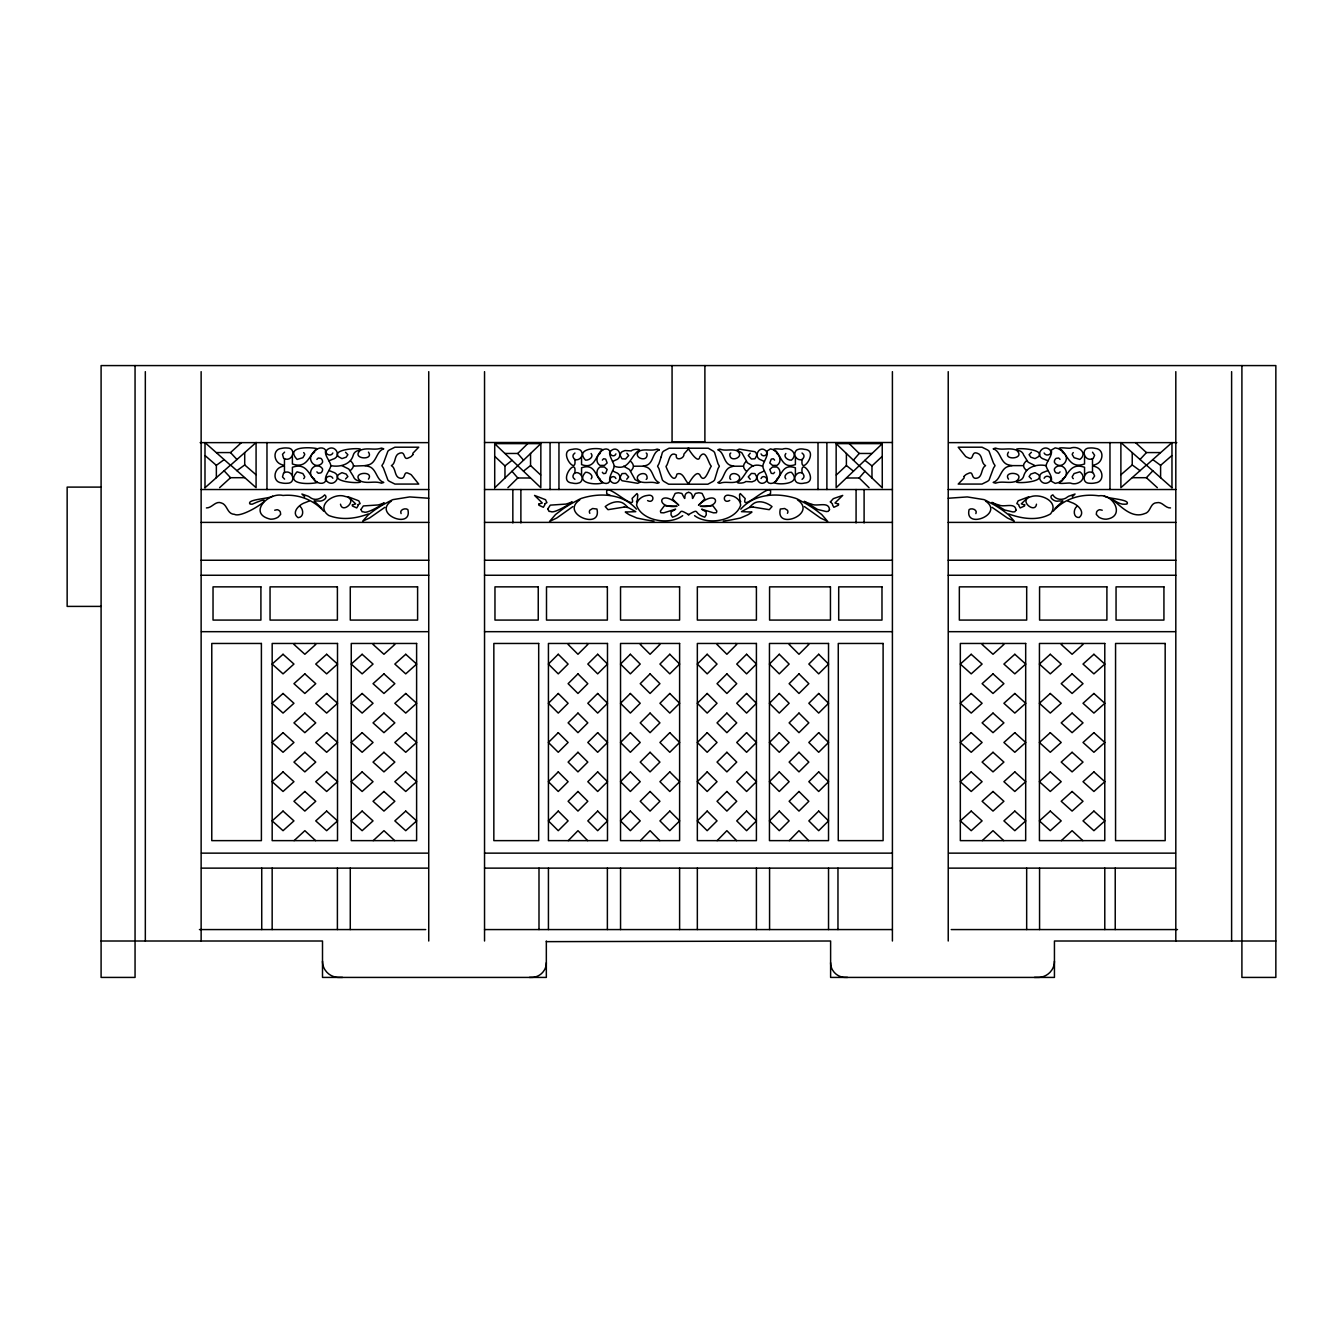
<?xml version="1.0" encoding="UTF-8"?>
<svg xmlns="http://www.w3.org/2000/svg" width="1343" height="1343" viewBox="0 0 1343 1343"><rect width="100%" height="100%" fill="white"/><g stroke="black" fill="none" stroke-linecap="round" stroke-linejoin="round"><path stroke-width="1.5" d="M602.352 460.112L603.527 458.769L605.693 459.105L607.154 462.982L604.434 465.4L600.019 465.417C595.553 462.714 596.191 456.049 600.254 453.279L600.472 452.037C602.302 448.998 607.724 447.42 609.789 451.013C608.664 456.351 613.096 460.699 614.305 466.206C613.096 471.712 608.664 476.06 609.789 481.415C607.724 485.008 602.302 483.413 600.472 480.374L600.254 479.149C596.191 476.362 595.553 469.697 600.019 466.995L604.434 467.011L607.154 469.429L605.693 473.307L603.527 473.643L602.352 472.3M774.592 472.3L773.417 473.643L771.251 473.307L769.791 469.429L772.527 467.011L776.942 466.995C781.391 469.697 780.753 476.362 776.69 479.149L776.472 480.374C774.659 483.413 769.237 485.008 767.155 481.415C768.297 476.06 763.848 471.712 762.656 466.206C763.848 460.699 768.297 456.351 767.155 451.013L770.462 448.881L774.189 449.888A35.623 35.623 0 0 1 776.103 451.164C781.878 457.879 782.768 468.992 795.392 464.611L795.409 457.359M316.881 459.39L318.274 458.013L320.826 458.366A4.096 4.096 0 0 1 322.538 462.328L321.497 463.771C313.49 470.1 305.633 456.754 314.413 452.39L314.665 451.114C317.082 447.941 322.992 446.363 325.627 450.056C324.301 455.613 329.505 459.894 330.949 465.635C329.505 471.376 324.301 475.657 325.627 481.214C322.992 484.907 317.082 483.329 314.665 480.156L314.413 478.88C305.633 474.515 313.49 461.169 321.497 467.498L322.538 468.942A4.096 4.096 0 0 1 320.809 472.904L318.274 473.256L316.881 471.88M1084.556 474.7L1084.556 467.28C1070.824 462.512 1068.558 473.609 1061.843 481.063A43.177 43.177 0 0 1 1059.493 482.372L1055.195 483.396L1051.317 481.214C1052.66 475.657 1047.439 471.376 1046.012 465.635C1047.439 459.894 1052.66 455.613 1051.317 450.056L1055.195 447.874L1059.593 448.915A43.177 43.177 0 0 1 1061.843 450.207C1068.558 457.644 1070.807 468.757 1084.54 463.99L1084.556 456.57M615.917 453.884C614.171 458.416 607.422 454.052 611.266 450.509C618.519 444.869 623.941 457.745 615.631 460.045A27.783 27.783 0 0 1 612.761 461.354L612.509 461.438M761.028 478.528C762.774 473.995 769.522 478.36 765.678 481.919C758.442 487.543 753.003 474.667 761.33 472.367A27.783 27.783 0 0 1 764.184 471.074L764.452 470.973M546.332 941.644L830.612 941.007L830.612 977.419L1054.44 977.419L1054.44 941.007L1275.85 941.007M332.846 453.011C330.882 457.577 323.025 453.481 327.373 449.536C335.263 443.442 342.499 456.889 332.493 459.323A35.321 35.321 0 0 1 329.136 460.649L328.834 460.75M1044.115 478.259C1046.063 473.693 1053.919 477.789 1049.571 481.717C1041.681 487.828 1034.446 474.381 1044.451 471.947A35.321 35.321 0 0 1 1047.825 470.621L1048.128 470.52M729.736 500.452C723.054 504.431 721.946 493.217 729.904 495.466A13.799 13.799 0 0 1 735.846 497.548L737.609 498.924A9.938 9.938 0 0 1 740.681 505.136C735.578 520.966 707.727 525.617 694.566 515.662M787.434 513.311L787.77 512.573A2.77 2.77 0 0 0 787.401 510.222L784.665 508.51L780.333 509.031C775.096 530.821 817.853 513.832 797.541 499.915M975.874 513.597C977.872 509.853 971.66 507.553 969.109 509.585C964.123 529.998 1004.849 514.151 985.51 501.04M636.481 501.762L636.565 501.611A21.018 21.018 0 0 0 637.371 499.797L637.757 494.929A5.725 5.725 0 0 0 636.968 493.553L632.049 498.505C636.448 511.616 613.163 488.499 606.952 489.725A14.337 14.337 0 0 0 606.683 490.967L606.7 493.603L609.017 494.979A20.917 20.917 0 0 0 610.209 495.382L610.31 495.416M1060.063 471.88L1058.687 473.256L1056.135 472.904A4.096 4.096 0 0 1 1054.423 468.942L1055.447 467.498C1063.455 461.169 1071.311 474.515 1062.531 478.88L1062.279 480.156C1052.912 485.444 1067.03 482.624 1070.438 483.077C1078.076 486.233 1088.334 478.175 1079.856 471.829L1074.081 473.575L1072.234 476.664A3.223 3.223 0 0 0 1072.939 478.309L1073.292 478.662M1076.968 506.345C1072.872 509.4 1073.309 518.129 1079.252 517.475C1085.916 511.901 1077.237 504.296 1071.58 502.551A65.706 65.706 0 0 0 1068.021 501.14L1067.702 501.023M853.393 460.229L859.218 453.464L871.792 453.464M846.594 477.99L859.167 477.99L864.993 471.242M688.976 448.293L683.956 454.052C684.561 458.752 674.925 461.438 676.352 454.992C669.015 450.409 668.948 463.738 665.977 466.39C667.555 470.99 674.371 485.394 676.956 474.062C683.335 471.242 685.115 481.751 688.976 484.118M749.562 507.301L750.032 506.781A32.853 32.853 0 0 1 752.13 504.75C757.637 499.227 766.786 502.349 772.024 506.596L769.27 509.685L753.154 507.083M688.052 448.209C688.422 448.747 698.41 465.417 699.904 456.67C705.881 448.025 708.013 462.915 711.286 466.206C708.55 469.899 704.437 485.176 699.837 474.868C696.228 469.496 689.698 482.422 688.052 484.202M591.155 478.88C594.026 475.707 588.939 471.846 585.548 472.266C574.149 484.554 599.767 485.192 602.839 482.54A35.623 35.623 0 0 1 600.841 481.264C594.932 474.717 594.429 463.15 581.569 467.8L581.536 475.053M785.84 453.481C782.818 456.922 788.123 460.464 791.413 460.162C798.9 453.733 789.734 446.245 782.365 449.2C779.175 449.217 768.7 447.387 776.472 452.037L776.69 453.279C780.753 456.049 781.391 462.714 776.942 465.417L772.527 465.4L769.791 462.982L771.251 459.105L773.417 458.769L774.592 460.112M1139.989 459.507L1146.452 452.574L1160.386 452.574M1132.451 477.705L1146.385 477.705L1152.848 470.789M740.765 509.165C754.497 493.536 777.161 492.428 795.828 498.371A53.737 53.737 0 0 1 797.943 499.311L806.891 504.196A165.407 165.407 0 0 1 814.882 509.35L821.731 514.537L827.691 521.403L820.523 518.045L804.407 506.596M569.096 643.482L568.123 644.455L577.96 654.276L587.831 644.455L586.857 643.482M641.215 643.482L640.242 644.455L650.079 654.276L659.95 644.455L658.977 643.482M717.968 643.482L716.994 644.455L726.882 654.276L736.703 644.455L735.729 643.482M790.087 643.482L789.113 644.455L798.984 654.276L808.822 644.455L807.848 643.482M505.169 453.464L517.743 453.464L527.614 443.761M507.906 487.71L517.777 477.99L530.351 477.99M630.824 470.923L630.908 470.839A16.015 16.015 0 0 0 631.915 469.748L632.906 468.22A9.351 9.351 0 0 0 633.325 466.441L633.342 466.139A9.351 9.351 0 0 0 632.906 464.208L631.915 462.664A16.015 16.015 0 0 0 630.908 461.589L630.824 461.488M746.137 461.488L746.036 461.589A16.015 16.015 0 0 0 745.029 462.664L744.039 464.208A9.351 9.351 0 0 0 743.619 465.971L743.619 466.441A9.351 9.351 0 0 0 744.039 468.22L745.029 469.748A16.015 16.015 0 0 0 746.036 470.839L746.137 470.923M1053.164 511.28C1064.495 498.253 1082.005 493.385 1098.809 495.819C1113.599 493.452 1125.635 516.652 1106.447 519.187A13.212 13.212 0 0 1 1098.826 517.122L1096.274 514.369L1096.627 511.952A4.314 4.314 0 0 1 1099.799 509.702L1102.234 510.222M494.677 487.845L540.86 443.626L540.809 487.727L494.711 443.744L494.711 487.778M587.697 840.634L577.977 830.679L568.257 840.634M659.816 840.634L650.096 830.679L640.359 840.634M736.585 840.634L726.865 830.679L717.128 840.634M808.704 840.634L798.967 830.679L789.248 840.634M836.286 475.019L846.392 465.534L846.392 453.464M871.976 477.99L871.976 465.92L882.099 456.452M303.703 478.628L304.005 478.309A3.223 3.223 0 0 0 304.71 476.664L302.88 473.575L297.105 471.829C283.507 486.3 314.984 483.833 317.452 482.372A43.177 43.177 0 0 1 315.101 481.063C308.386 473.626 306.137 462.512 292.405 467.263L292.388 474.7M1073.292 452.608L1072.939 452.96A3.223 3.223 0 0 0 1072.234 454.606L1074.081 457.694L1079.856 459.44C1088.334 453.095 1078.076 445.037 1070.438 448.176C1067.047 448.646 1052.878 445.826 1062.279 451.114L1062.531 452.39C1071.311 456.754 1063.455 470.1 1055.447 463.771L1054.423 462.328A4.096 4.096 0 0 1 1056.135 458.366L1058.687 458.013L1060.063 459.39M1055.061 508.326L1062.901 501.023A68.594 68.594 0 0 0 1058.553 500.989C1055.145 502.517 1047.255 496.86 1052.845 494.845C1055.329 499.294 1061.104 500.419 1065.637 498.236A40.34 40.34 0 0 1 1068.625 496.272L1075.038 494.023L1072.234 496.826M216.576 452.574L230.509 452.574L241.438 442.636M219.614 487.66L230.56 477.705L244.493 477.705M295.04 643.482L293.966 644.455L304.844 654.276L315.773 644.455L314.698 643.482M374.143 643.482L373.052 644.455L383.947 654.276L394.859 644.455L393.784 643.482M983.16 643.482L982.086 644.455L993.014 654.276L1003.892 644.455L1002.818 643.482M1062.263 643.482L1061.188 644.455L1072.1 654.276L1082.978 644.455L1081.904 643.482M204.942 487.794L230.643 464.98M230.408 465.316L256.127 442.502M1146.586 464.863L1120.885 487.677L1120.885 442.552L1172.019 487.794M1146.25 465.417L1171.969 442.602L1171.969 487.744M315.622 840.634L304.861 830.679L294.1 840.634M394.724 840.634L383.964 830.679L373.203 840.634M1121.036 474.65L1132.233 464.947L1132.233 452.591M1160.604 477.705L1160.604 465.349L1171.801 455.63M1003.758 840.634L992.997 830.679L982.237 840.634M1082.844 840.634L1072.083 830.679L1061.323 840.634M350.372 470.47L350.489 470.369A17.593 17.593 0 0 0 351.665 469.261L352.84 467.683A8.864 8.864 0 0 0 353.293 466.122L365.145 465.652A36.026 36.026 0 0 1 367.445 466.172C376.779 467.482 375.939 480.156 383.745 482.422A15.444 15.444 0 0 1 381.395 483.161C374.428 480.609 367.546 484.034 360.495 481.113C350.389 472.148 374.596 470.352 368.452 479.149M1026.455 460.901L1026.572 460.8A17.593 17.593 0 0 0 1025.28 462.009L1024.105 463.57A8.864 8.864 0 0 0 1023.651 465.148L1023.651 466.122A8.864 8.864 0 0 0 1024.105 467.683L1025.28 469.261A17.593 17.593 0 0 0 1026.455 470.369L1026.572 470.47M504.968 477.99L504.968 465.92L512.002 460.33M523.518 471.124L530.552 465.534L530.552 453.464M682.697 515.662C669.519 525.617 641.669 520.966 636.582 505.136A9.938 9.938 0 0 1 639.654 498.924L641.4 497.548A13.799 13.799 0 0 1 647.36 495.466C655.569 493.401 653.84 504.213 647.578 500.57M572.857 506.596L556.724 518.045L549.572 521.403L555.532 514.537L562.364 509.333A165.407 165.407 0 0 1 570.355 504.196L579.32 499.311A53.737 53.737 0 0 1 581.418 498.371C600.086 492.445 622.766 493.536 636.481 509.165M384.87 507.318L369.526 518.012L362.66 521.185L368.284 514.822L374.747 509.971A158.323 158.323 0 0 1 382.319 505.153L391.031 500.469A52.293 52.293 0 0 1 392.979 499.613L409.665 496.927L428.736 498.253M216.357 477.705L216.357 465.349L224.147 459.608M236.905 470.671L244.711 464.947L244.711 452.591M1008.492 452.121C1002.365 460.918 1026.572 459.121 1016.466 450.157C1009.399 447.236 1002.516 450.66 995.549 448.109A15.444 15.444 0 0 0 993.199 448.831C1001.089 451.08 1000.115 463.822 1009.516 465.081A36.026 36.026 0 0 0 1011.799 465.618L1023.265 465.635M659.346 449.888C651.859 452.406 653.84 463.973 645.311 465.668A27.28 27.28 0 0 1 643.364 466.189L633.627 466.206M1092.53 479.048L1094.629 475.993L1093.487 473.391A3.76 3.76 0 0 0 1092.514 472.585C1084.389 468.976 1079.99 483.446 1089.761 483.262A18.08 18.08 0 0 0 1095.334 482.892C1104.299 482.07 1103.56 470.235 1096.543 467.163A13.497 13.497 0 0 0 1094.226 466.323L1092.497 466.004L1092.497 472.535M574.922 453.027L573.495 454.421A3.139 3.139 0 0 0 573.159 457.157L573.948 458.634A3.341 3.341 0 0 0 574.787 459.424C578.984 461.354 583.852 455.915 581.62 451.819A4.482 4.482 0 0 0 579.555 449.67L577.121 448.998A13.43 13.43 0 0 0 572.387 449.368C556.791 450.258 577.372 477.151 574.804 459.474M802.04 479.384L803.45 477.99A3.139 3.139 0 0 0 803.802 475.271L802.996 473.777A3.341 3.341 0 0 0 802.174 472.988C797.96 471.074 793.092 476.496 795.325 480.593A4.482 4.482 0 0 0 797.389 482.758L799.824 483.413A13.43 13.43 0 0 0 804.575 483.044C820.137 482.204 799.656 455.277 802.14 472.937M284.582 452.138L282.5 454.337L283.457 457.879A3.76 3.76 0 0 0 284.431 458.685C292.556 462.294 296.954 447.823 287.184 448.008A18.08 18.08 0 0 0 281.61 448.377C272.646 449.183 273.384 461.035 280.418 464.107A13.497 13.497 0 0 0 282.718 464.947L284.464 465.266L284.464 458.735M274.711 510.222L277.145 509.702A4.314 4.314 0 0 1 280.318 511.952L280.67 514.369L278.119 517.122A13.212 13.212 0 0 1 270.497 519.187C247.313 513.815 268.046 491.79 283.004 495.466C298.415 493.972 313.473 499.797 323.781 511.28M340.484 504.196C342.532 514.822 359.404 498.723 345.101 496.44C333.887 492.209 314.984 505.875 328.682 515.443C341.391 520.446 355.61 518.734 368.15 514M579.723 499.915C559.41 513.832 602.151 530.821 596.93 509.031L592.599 508.51L589.846 510.222A2.77 2.77 0 0 0 589.493 512.573L589.829 513.311M391.434 501.04C372.095 514.151 412.821 529.998 407.852 509.585C405.301 507.553 399.089 509.853 401.087 513.597M574.787 473.005C578.984 471.057 583.852 476.496 581.62 480.593A4.482 4.482 0 0 1 579.555 482.758L577.121 483.413A13.43 13.43 0 0 1 572.387 483.044C556.791 482.154 577.372 455.277 574.804 472.937A3.341 3.341 0 0 0 573.948 473.777L573.159 475.271A3.139 3.139 0 0 0 573.495 477.99L574.922 479.384M614.305 466.206C628.574 471.259 630.303 457.157 637.925 451.114C643.431 448.763 632.704 448.73 631.21 450.912L624.965 450.543L622.111 451.684A4.281 4.281 0 0 0 620.315 455.764L622.01 458.802L625.536 459.004L628.675 455.529L626.879 453.262M762.656 466.206C748.37 461.169 746.641 475.254 739.019 481.314C733.513 483.648 744.24 483.681 745.751 481.516L751.979 481.868L754.833 480.744A4.281 4.281 0 0 0 756.629 476.664L754.934 473.609L751.409 473.407L748.269 476.883L750.233 479.233M626.711 479.233L628.675 476.883L625.536 473.407L622.01 473.609L620.315 476.664A4.281 4.281 0 0 0 622.111 480.744L637.673 483.312L639.99 482.238L635.071 479.619L629.481 469.546L623.605 466.206M750.233 453.195L748.269 455.529L751.409 459.004L754.934 458.802L756.629 455.764A4.281 4.281 0 0 0 754.833 451.684L739.271 449.099L736.971 450.174L741.873 452.809L747.463 462.865L753.339 466.206M688.539 492.377C681.472 493.452 687.935 504.834 681.875 493.452L678.584 492.814A15.696 15.696 0 0 0 675.143 493.435L672.474 498.958L678.769 505.22C659.531 487.073 653.588 509.098 677.023 506.294L664.349 505.774L660.403 511.045L660.823 512.707L663.744 512.841L675.63 509.182L671.114 511.918L671.03 514.873L672.507 517.173C685.031 513.127 676.385 507.587 689.026 514.805M1092.514 458.668C1084.389 462.294 1079.99 447.823 1089.761 448.008A18.08 18.08 0 0 1 1095.334 448.377C1104.299 449.183 1103.56 461.035 1096.543 464.107A13.497 13.497 0 0 1 1094.226 464.947L1092.497 465.266L1092.497 458.735A3.76 3.76 0 0 0 1093.487 457.879L1094.629 455.277L1092.53 452.222M330.949 465.635C339.561 467.448 350.926 464.611 353.31 454.992A6.211 6.211 0 0 1 357.02 450.963C372.951 446.984 329.539 447.773 338.671 456.771L341.928 458.601L346.158 457.208L347.871 454.689L345.537 452.289M309.243 501.023L308.94 501.14A65.706 65.706 0 0 0 305.381 502.551C299.523 504.162 290.776 512.489 298.079 517.676C303.971 517.223 303.77 509.568 299.993 506.345M1046.012 465.635C1037.4 463.822 1026.018 466.659 1023.635 476.278A6.211 6.211 0 0 1 1019.925 480.307C1003.993 484.286 1047.422 483.497 1038.29 474.499L1035.033 472.669L1030.803 474.062L1029.091 476.58L1031.407 478.981M345.537 478.981L347.871 476.58L346.158 474.062L341.928 472.669L338.671 474.499C329.539 483.497 372.951 484.286 357.02 480.307A6.211 6.211 0 0 1 353.31 476.278L348.811 469.06L341.894 465.635M1031.407 452.289L1029.091 454.689L1030.803 457.208L1035.033 458.601L1038.29 456.771C1047.422 447.773 1003.993 446.967 1019.925 450.963A6.211 6.211 0 0 1 1023.635 454.992L1028.15 462.21L1035.067 465.635M766.937 495.416L767.038 495.382A20.917 20.917 0 0 0 768.246 494.979L770.546 493.603L770.58 490.967A14.337 14.337 0 0 0 770.311 489.725C764.352 488.164 740.816 511.666 745.247 498.622L740.295 493.553A5.725 5.725 0 0 0 739.506 494.929L739.892 499.797A21.018 21.018 0 0 0 740.698 501.611L740.765 501.762M948.225 498.253L967.279 496.927L983.966 499.613A52.293 52.293 0 0 1 985.913 500.469L994.643 505.153A158.323 158.323 0 0 1 1002.214 509.971L1008.66 514.822L1014.284 521.185L1007.418 518.012L992.074 507.318M206.419 507.923C212.211 508.04 215.384 500.469 221.477 502.987C227.638 504.783 226.917 514.134 234.505 514.335C243.083 519.137 284.834 489.574 252.215 504.213A21.958 21.958 0 0 1 249.983 504.028C246.071 499.294 269.288 498.824 272.595 496.171M688.237 514.805C700.878 507.587 692.233 513.127 704.739 517.173L706.233 514.873L706.133 511.918L701.634 509.182L713.519 512.841L716.44 512.707L716.843 511.045L712.898 505.774L700.24 506.294C723.642 509.098 717.766 487.089 698.494 505.203L704.79 498.958L702.12 493.435A15.696 15.696 0 0 0 698.662 492.814L695.389 493.452C689.379 504.8 695.741 493.452 688.707 492.377M723.273 521.084L723.894 521A246.155 246.155 0 0 0 731.062 519.926L740.362 518.045L747.682 514.889A52.797 52.797 0 0 0 751.207 512.673L751.962 512.036A95.773 95.773 0 0 0 748.068 511.901L741.487 511.666L748.605 507.822A14.891 14.891 0 0 1 753.154 507.083M743.317 466.206L733.58 466.222A27.28 27.28 0 0 0 731.633 466.743C723.323 468.522 724.683 479.955 717.783 482.607A11.953 11.953 0 0 0 719.781 483.312C725.438 481.096 730.71 483.598 736.585 481.818C746.473 475.842 729.115 468.623 729.853 478.377A3.223 3.223 0 0 0 730.777 479.401M364.943 465.635L365.145 465.618A36.026 36.026 0 0 0 367.445 465.081C376.779 463.771 375.956 451.13 383.745 448.831A15.444 15.444 0 0 0 381.395 448.109C374.428 450.66 367.546 447.236 360.495 450.157C350.389 459.121 374.596 460.918 368.452 452.121M624.109 507.083L607.993 509.685L605.223 506.596C610.461 502.349 619.627 499.227 625.133 504.75A32.853 32.853 0 0 1 627.231 506.781L627.701 507.301M529.411 977.419L532.986 977.351A14.891 14.891 0 0 0 542.773 972.298L544.385 970.049A14.37 14.37 0 0 0 546.332 962.713M1034.412 977.419L1039.163 977.385A16.452 16.452 0 0 0 1050.176 972.147L1052.022 969.73A15.864 15.864 0 0 0 1054.44 961.269M200.157 442.636L427.762 442.636M484.538 442.502L892.407 442.502M949.199 442.636L1176.787 442.636M494.963 443.626L540.86 443.626M881.982 443.626L836.101 443.626L882.284 487.845L882.233 443.744L836.152 487.727L836.152 443.677M101.094 487.106L67.15 487.106L67.15 606.398L101.094 606.398M201.131 489.524L428.736 489.524M484.538 489.524L892.407 489.524M948.225 489.524L1175.813 489.524M201.131 522.393L428.736 522.393M484.538 522.393L892.407 522.393M948.225 522.393L1175.813 522.393M201.131 560.249L428.736 560.249M484.538 560.249L892.407 560.249M948.225 560.249L1175.813 560.249M201.131 575.257L428.736 575.257M484.538 575.257L892.407 575.257M948.225 575.257L1175.813 575.257M201.484 631.68L427.762 631.68M484.538 631.68L892.407 631.68M949.199 631.68L1175.461 631.68M201.484 853.141L427.762 853.141M484.538 853.141L892.407 853.141M949.199 853.141L1175.461 853.141M201.484 868.132L427.762 868.132M484.538 868.132L892.407 868.132M949.199 868.132L1175.461 868.132M199.435 929.574L425.714 929.574M484.538 929.574L892.407 929.574M951.23 929.574L1177.509 929.574M101.094 941.007L322.505 941.007L322.505 977.419L546.332 977.419L546.332 941.007M342.532 977.419L337.798 977.385A16.452 16.452 0 0 1 326.769 972.147L324.922 969.73A15.864 15.864 0 0 1 322.505 961.269M353.696 465.635L353.293 465.148A8.864 8.864 0 0 0 352.84 463.587L351.665 462.009A17.593 17.593 0 0 0 350.489 460.901L350.489 460.901M847.534 977.419L843.975 977.351A14.891 14.891 0 0 1 834.171 972.298L832.559 970.049A14.37 14.37 0 0 1 830.612 962.713M1012.001 465.635L1011.799 465.618A36.026 36.026 0 0 0 1009.516 466.172C1000.25 467.532 1000.904 480.089 993.199 482.422A15.444 15.444 0 0 0 995.549 483.161C1002.516 480.609 1009.399 484.034 1016.466 481.113C1026.572 472.148 1002.365 470.352 1008.492 479.149M733.765 466.206L733.58 466.189A27.28 27.28 0 0 1 731.633 465.668C723.239 463.923 724.784 452.406 717.783 449.821A11.953 11.953 0 0 1 719.781 449.099C725.438 451.332 730.71 448.814 736.585 450.593C746.473 456.586 729.115 463.788 729.853 454.035A3.223 3.223 0 0 1 730.777 453.011M643.196 466.206L643.364 466.222A27.28 27.28 0 0 1 645.311 466.743C653.672 468.506 652.211 479.988 659.178 482.607A11.953 11.953 0 0 1 657.18 483.312C651.506 481.096 646.252 483.598 640.376 481.818C630.471 475.842 647.83 468.623 647.091 478.377A3.223 3.223 0 0 1 646.184 479.401M653.991 521.084L653.353 521A246.155 246.155 0 0 1 646.184 519.926L636.901 518.045L629.565 514.889A52.797 52.797 0 0 1 626.039 512.673L625.284 512.036A95.773 95.773 0 0 1 629.196 511.901L635.776 511.666L628.642 507.822A14.891 14.891 0 0 0 624.109 507.083M1104.366 496.171C1107.656 498.824 1130.873 499.294 1126.978 504.028A21.958 21.958 0 0 1 1124.729 504.213C1120.196 504.767 1115.345 500.939 1112.306 499.445C1121.304 506.664 1131.88 518.784 1144.605 513.63C1151.018 512.287 1149.826 502.92 1156.793 502.718C1162.366 501.359 1165.036 508.225 1170.525 507.923M1048.128 460.75L1047.825 460.649A35.321 35.321 0 0 1 1044.451 459.323C1033.556 456.469 1043.158 442.569 1050.344 450.325C1052.794 454.723 1045.744 456.855 1044.115 453.011M328.834 470.52L329.136 470.621A35.321 35.321 0 0 1 332.493 471.947C343.388 474.801 333.786 488.701 326.601 480.945C324.167 476.547 331.201 474.415 332.846 478.259M1008.794 514C1021.973 518.784 1037.87 521.202 1050.511 513.933C1059.862 502.097 1041.228 493.166 1031.038 496.658C1017.474 499.949 1035.151 514.335 1036.477 504.196M764.452 461.438L764.184 461.354A27.783 27.783 0 0 1 761.33 460.045C752.164 457.392 759.769 443.945 766.333 451.265C768.649 455.227 762.455 457.762 761.028 453.884M612.509 470.973L612.761 471.074A27.783 27.783 0 0 1 615.631 472.367C624.78 475.019 617.176 488.483 610.612 481.147C608.295 477.185 614.506 474.65 615.917 478.528M284.582 479.132L282.5 476.933L283.457 473.391A3.76 3.76 0 0 1 284.431 472.585C292.556 468.976 296.954 483.446 287.184 483.262A18.08 18.08 0 0 1 281.61 482.892C272.646 482.07 273.384 470.235 280.418 467.163A13.497 13.497 0 0 1 282.718 466.323L284.464 466.004L284.464 472.535M304.71 496.826L301.906 494.023L308.319 496.272A40.34 40.34 0 0 1 311.307 498.236C316.327 501.006 321.548 498.253 324.687 494.879C329.119 497.867 321.565 502.131 318.409 500.989A68.594 68.594 0 0 0 314.061 501.023L321.884 508.326M802.04 453.027L803.45 454.421A3.139 3.139 0 0 1 803.802 457.157L802.996 458.634A3.341 3.341 0 0 1 802.174 459.424C797.96 461.354 793.092 455.915 795.325 451.819A4.482 4.482 0 0 1 797.389 449.67L799.824 448.998A13.43 13.43 0 0 1 804.575 449.368C820.137 450.224 799.656 477.151 802.14 459.474M1152.798 459.608L1160.604 465.349M1132.233 464.947L1140.039 470.671M864.942 460.33L871.976 465.92M846.392 465.534L853.426 471.124M303.652 452.608L304.005 452.96A3.223 3.223 0 0 1 304.71 454.606L302.88 457.694L297.105 459.44C283.474 444.969 315.068 447.437 317.452 448.898A43.177 43.177 0 0 0 315.101 450.207C308.386 457.644 306.137 468.757 292.405 463.99L292.388 456.57M244.711 464.947L255.925 474.65M205.143 455.63L216.357 465.349M230.358 464.863L256.077 487.677L256.077 442.552M230.694 465.417L204.992 442.602L204.992 487.744M1135.506 442.636L1146.452 452.574M1146.385 477.705L1157.33 487.66M785.789 478.88C782.919 475.707 788.005 471.846 791.413 472.266C802.879 484.538 777.077 485.226 774.105 482.54A35.623 35.623 0 0 0 776.103 481.264C781.878 474.532 782.768 463.419 795.392 467.8L795.409 475.053M591.105 453.481C594.126 456.922 588.838 460.464 585.548 460.162C574.082 447.874 599.868 447.202 602.839 449.871A35.623 35.623 0 0 0 600.841 451.164C594.932 457.711 594.429 469.261 581.569 464.611L581.536 457.359M530.552 465.534L540.675 475.019M494.862 456.452L504.968 465.92M849.347 443.761L859.218 453.464M859.167 477.99L869.039 487.71M230.509 452.574L236.956 459.507M224.096 470.789L230.56 477.705M517.743 453.464L523.569 460.229M511.952 471.242L517.777 477.99M1024.591 504.632L1024.642 504.834A1.964 1.964 0 0 1 1024.474 506.026L1020.21 507.939L1019.018 505.942A13.01 13.01 0 0 1 1018.8 504.699L1016.819 503.608L1018.162 500.838L1028.637 496.826L1021.301 503.826L1023.5 504.632A12.389 12.389 0 0 0 1024.558 504.632M1241.906 365.581L1241.906 977.419L1275.85 977.419L1275.85 365.581L101.094 365.581L101.094 977.419L135.055 977.419L135.055 365.581M1231.615 371.658L1231.615 941.007M1175.813 371.658L1175.813 941.007M1115.227 868.149L1115.227 929.574M1109.973 442.502L1109.973 489.524M1104.785 868.149L1104.785 929.574M1039.566 868.132L1039.566 929.574M1026.673 868.132L1026.673 929.574M948.225 371.658L948.225 941.007M892.407 371.658L892.407 941.007M864.103 489.524L864.103 522.931M856.079 489.524L856.079 522.931M837.965 868.149L837.965 929.574M828.53 868.149L828.53 929.574M826.885 443.626L826.885 489.524M818.005 443.626L818.005 489.524M769.573 868.132L769.573 929.574M756.411 868.132L756.411 929.574M704.89 365.581L704.89 442.048L672.071 442.048L672.071 365.581M697.336 868.132L697.336 929.574M679.608 868.132L679.608 929.574M620.55 868.132L620.55 929.574M607.372 868.132L607.372 929.574M558.957 443.626L558.957 489.524M550.059 443.626L550.059 489.524M548.431 868.149L548.431 929.574M538.996 868.149L538.996 929.574M520.883 489.524L520.883 522.931M512.841 489.524L512.841 522.931M484.538 371.658L484.538 941.007M428.736 371.658L428.736 941.007M350.271 868.132L350.271 929.574M337.395 868.132L337.395 929.574M272.159 868.149L272.159 929.574M266.972 442.502L266.972 489.524M261.734 868.149L261.734 929.574M201.131 371.658L201.131 941.007M145.329 371.658L145.329 941.007M659.178 449.821A11.953 11.953 0 0 0 657.18 449.099C651.506 451.332 646.252 448.814 640.376 450.593C630.471 456.586 647.83 463.788 647.091 454.035A3.223 3.223 0 0 0 646.184 453.011M360.931 509.517L362.157 511.817A6.597 6.597 0 0 1 363.919 511.985C367.478 514.419 389.604 500.184 383.091 503.306A31.796 31.796 0 0 1 378.138 504.951L363.349 505.942L360.931 509.517M547.759 508.963L549.052 511.414A6.799 6.799 0 0 1 550.882 511.582C554.659 514.168 577.809 498.992 570.976 502.332A32.92 32.92 0 0 1 565.806 504.095L550.294 505.136L547.759 508.963M830.377 501.879L832.408 503.826A14.101 14.101 0 0 0 832.643 505.136L833.885 507.285L838.368 505.237A2.115 2.115 0 0 0 838.536 503.961L838.502 503.826A12.758 12.758 0 0 1 837.344 503.743L834.977 502.987L842.716 495.416L833.315 498.656L830.377 501.879M412.855 454.656L411.311 456.435A10.895 10.895 0 0 1 409.044 457.627C402.682 461.388 406.09 450.761 399.744 453.195C393.734 454.874 396.319 463.1 391.384 465.635C396.47 468.388 393.818 477.89 401.087 478.343C406.14 478.528 403.001 470.235 409.044 473.643A10.895 10.895 0 0 1 411.311 474.834L418.731 484.068L394.943 484.068L389.906 481.583A7.739 7.739 0 0 1 387.909 480.106L383.477 468.136A91.206 91.206 0 0 0 381.966 465.836L381.966 465.433A91.206 91.206 0 0 0 383.477 463.134L387.909 451.164A7.739 7.739 0 0 1 389.906 449.687L394.943 447.202L418.731 447.202L412.855 453.262L412.855 454.656M964.106 476.379L964.089 478.007L958.214 484.068L982.002 484.068L987.055 481.583A7.739 7.739 0 0 0 989.036 480.106L993.484 468.136A91.206 91.206 0 0 1 994.978 465.836L994.978 465.433A91.206 91.206 0 0 1 993.484 463.134L989.036 451.164A7.739 7.739 0 0 0 987.055 449.687L982.002 447.202L958.214 447.202L965.634 456.435A10.895 10.895 0 0 0 967.9 457.627C974.263 461.388 970.855 450.761 977.2 453.195C983.21 454.874 980.625 463.1 985.561 465.635C980.524 468.304 983.11 477.907 975.857 478.343C970.804 478.528 973.944 470.235 967.917 473.643A10.895 10.895 0 0 0 965.634 474.834L964.106 476.379M661.159 456.956L658.943 463.771A91.257 91.257 0 0 1 657.65 466.021L657.65 466.407A91.257 91.257 0 0 1 658.943 468.64L662.368 479.887A6.833 6.833 0 0 0 663.929 481.466L668.68 484.202L707.862 484.202L713.015 481.466A6.833 6.833 0 0 0 714.594 479.887L718.018 468.64A91.257 91.257 0 0 1 719.294 466.407L719.294 466.021A91.257 91.257 0 0 1 718.018 463.771L714.594 452.524A6.833 6.833 0 0 0 713.015 450.946L708.265 448.226L669.083 448.209L663.929 450.946A6.833 6.833 0 0 0 662.368 452.524L661.159 456.956M829.504 509.719L828.211 511.414A6.799 6.799 0 0 0 826.365 511.582L817.618 509.467L804.272 501.359L806.287 502.332A32.92 32.92 0 0 0 811.457 504.095C816.846 507.083 828.9 500.805 829.504 509.719M1016.03 510.239L1014.788 511.817A6.597 6.597 0 0 0 1013.042 511.985L1004.682 510.004L991.94 502.4L993.87 503.306A31.796 31.796 0 0 0 998.806 504.951C1003.926 507.805 1015.375 501.812 1016.03 510.239M544.855 503.743L544.838 503.826A14.101 14.101 0 0 1 544.62 505.136L543.361 507.285L538.896 505.237A2.115 2.115 0 0 1 538.728 503.961L538.778 503.759A12.758 12.758 0 0 0 539.92 503.743L542.27 502.987L534.548 495.416L545.527 499.697L546.92 502.651L544.855 503.743M358.161 504.632L358.145 504.699A13.01 13.01 0 0 1 357.943 505.942L356.734 507.939L352.47 506.026A1.964 1.964 0 0 1 352.319 504.834L352.353 504.632A12.389 12.389 0 0 0 353.444 504.632L355.694 503.91L348.307 496.826L358.799 500.838L360.125 503.608L358.161 504.632M558.252 654.259L548.397 664.063L558.252 673.867L568.106 664.063L558.252 654.259M558.252 693.475L548.397 703.279L558.252 713.083L568.106 703.279L558.252 693.475M577.96 673.867L568.106 683.671L577.96 693.475L587.814 683.671L577.96 673.867M597.669 654.259L587.814 664.063L597.669 673.867L607.523 664.063L597.669 654.259M630.371 654.259L620.516 664.063L630.371 673.867L640.225 664.063L630.371 654.259M558.252 732.674L548.397 742.478L558.252 752.281L568.106 742.478L558.252 732.674M577.96 713.083L568.106 722.87L577.96 732.674L587.814 722.87L577.96 713.083M597.669 693.475L587.814 703.279L597.669 713.083L607.523 703.279L597.669 693.475M630.371 693.475L620.516 703.279L630.371 713.083L640.225 703.279L630.371 693.475M650.079 673.867L640.225 683.671L650.079 693.475L659.933 683.671L650.079 673.867M669.788 654.259L659.933 664.063L669.788 673.867L679.642 664.063L669.788 654.259M558.252 771.889L548.397 781.693L558.252 791.48L568.106 781.693L558.252 771.889M577.96 752.281L568.106 762.085L577.96 771.889L587.814 762.085L577.96 752.281M597.669 732.674L587.814 742.478L597.669 752.281L607.523 742.478L597.669 732.674M707.173 654.259L697.319 664.063L707.173 673.867L717.028 664.063L707.173 654.259M630.371 732.674L620.516 742.478L630.371 752.281L640.225 742.478L630.371 732.674M650.079 713.083L640.225 722.87L650.079 732.674L659.933 722.87L650.079 713.083M669.788 693.475L659.933 703.279L669.788 713.083L679.642 703.279L669.788 693.475M558.252 811.088L548.397 820.892L558.252 830.696L568.106 820.892L558.252 811.088M577.96 791.48L568.106 801.284L577.96 811.088L587.814 801.284L577.96 791.48M597.669 771.889L587.814 781.693L597.669 791.48L607.523 781.693L597.669 771.889M707.173 693.475L697.319 703.279L707.173 713.083L717.028 703.279L707.173 693.475M726.882 673.867L717.028 683.671L726.882 693.475L736.736 683.671L726.882 673.867M746.59 654.259L736.736 664.063L746.59 673.867L756.445 664.063L746.59 654.259M630.371 771.889L620.516 781.693L630.371 791.48L640.225 781.693L630.371 771.889M650.079 752.281L640.225 762.085L650.079 771.889L659.933 762.085L650.079 752.281M669.788 732.674L659.933 742.478L669.788 752.281L679.642 742.478L669.788 732.674M597.669 811.088L587.814 820.892L597.669 830.696L607.523 820.892L597.669 811.088M779.276 654.259L769.421 664.063L779.276 673.867L789.13 664.063L779.276 654.259M707.173 732.674L697.319 742.478L707.173 752.281L717.028 742.478L707.173 732.674M726.882 713.083L717.028 722.87L726.882 732.674L736.736 722.87L726.882 713.083M746.59 693.475L736.736 703.279L746.59 713.083L756.445 703.279L746.59 693.475M630.371 811.088L620.516 820.892L630.371 830.696L640.225 820.892L630.371 811.088M650.079 791.48L640.225 801.284L650.079 811.088L659.933 801.284L650.079 791.48M669.788 771.889L659.933 781.693L669.788 791.48L679.642 781.693L669.788 771.889M779.276 693.475L769.421 703.279L779.276 713.083L789.13 703.279L779.276 693.475M798.984 673.867L789.13 683.671L798.984 693.475L808.839 683.671L798.984 673.867M818.693 654.259L808.839 664.063L818.693 673.867L828.547 664.063L818.693 654.259M707.173 771.889L697.319 781.693L707.173 791.48L717.028 781.693L707.173 771.889M726.882 752.281L717.028 762.085L726.882 771.889L736.736 762.085L726.882 752.281M746.59 732.674L736.736 742.478L746.59 752.281L756.445 742.478L746.59 732.674M669.788 811.088L659.933 820.892L669.788 830.696L679.642 820.892L669.788 811.088M779.276 732.674L769.421 742.478L779.276 752.281L789.13 742.478L779.276 732.674M798.984 713.083L789.13 722.87L798.984 732.674L808.839 722.87L798.984 713.083M818.693 693.475L808.839 703.279L818.693 713.083L828.547 703.279L818.693 693.475M707.173 811.088L697.319 820.892L707.173 830.696L717.028 820.892L707.173 811.088M726.882 791.48L717.028 801.284L726.882 811.088L736.736 801.284L726.882 791.48M746.59 771.889L736.736 781.693L746.59 791.48L756.445 781.693L746.59 771.889M779.276 771.889L769.421 781.693L779.276 791.48L789.13 781.693L779.276 771.889M798.984 752.281L789.13 762.085L798.984 771.889L808.839 762.085L798.984 752.281M818.693 732.674L808.839 742.478L818.693 752.281L828.547 742.478L818.693 732.674M746.59 811.088L736.736 820.892L746.59 830.696L756.445 820.892L746.59 811.088M779.276 811.088L769.421 820.892L779.276 830.696L789.13 820.892L779.276 811.088M798.984 791.48L789.13 801.284L798.984 811.088L808.839 801.284L798.984 791.48M818.693 771.889L808.839 781.693L818.693 791.48L828.547 781.693L818.693 771.889M818.693 811.088L808.839 820.892L818.693 830.696L828.547 820.892L818.693 811.088M283.037 654.276L272.142 664.063L283.037 673.867L293.949 664.063L283.037 654.276M283.037 693.475L272.142 703.279L283.037 713.083L293.949 703.279L283.037 693.475M304.844 673.867L293.949 683.671L304.844 693.475L315.739 683.671L304.844 673.867M326.651 654.276L315.739 664.063L326.651 673.867L337.546 664.063L326.651 654.276M362.14 654.276L351.228 664.063L362.14 673.867L373.035 664.063L362.14 654.276M283.037 732.674L272.142 742.478L283.037 752.281L293.949 742.478L283.037 732.674M304.844 713.083L293.949 722.87L304.844 732.674L315.739 722.87L304.844 713.083M326.651 693.475L315.739 703.279L326.651 713.083L337.546 703.279L326.651 693.475M362.14 693.475L351.228 703.279L362.14 713.083L373.035 703.279L362.14 693.475M383.947 673.867L373.035 683.671L383.947 693.475L394.842 683.671L383.947 673.867M405.737 654.276L394.842 664.063L405.737 673.867L416.649 664.063L405.737 654.276M283.037 771.889L272.142 781.693L283.037 791.48L293.949 781.693L283.037 771.889M304.844 752.281L293.949 762.085L304.844 771.889L315.739 762.085L304.844 752.281M326.651 732.674L315.739 742.478L326.651 752.281L337.546 742.478L326.651 732.674M362.14 732.674L351.228 742.478L362.14 752.281L373.035 742.478L362.14 732.674M383.947 713.083L373.035 722.87L383.947 732.674L394.842 722.87L383.947 713.083M405.737 693.475L394.842 703.279L405.737 713.083L416.649 703.279L405.737 693.475M283.037 811.088L272.142 820.892L283.037 830.696L293.949 820.892L283.037 811.088M304.844 791.48L293.949 801.284L304.844 811.088L315.739 801.284L304.844 791.48M326.651 771.889L315.739 781.693L326.651 791.48L337.546 781.693L326.651 771.889M362.14 771.889L351.228 781.693L362.14 791.48L373.035 781.693L362.14 771.889M383.947 752.281L373.035 762.085L383.947 771.889L394.842 762.085L383.947 752.281M405.737 732.674L394.842 742.478L405.737 752.281L416.649 742.478L405.737 732.674M326.651 811.088L315.739 820.892L326.651 830.696L337.546 820.892L326.651 811.088M362.14 811.088L351.228 820.892L362.14 830.696L373.035 820.892L362.14 811.088M383.947 791.48L373.035 801.284L383.947 811.088L394.842 801.284L383.947 791.48M405.737 771.889L394.842 781.693L405.737 791.48L416.649 781.693L405.737 771.889M405.737 811.088L394.842 820.892L405.737 830.696L416.649 820.892L405.737 811.088M971.207 654.276L960.312 664.063L971.207 673.867L982.102 664.063L971.207 654.276M971.207 693.475L960.312 703.279L971.207 713.083L982.102 703.279L971.207 693.475M993.014 673.867L982.102 683.671L993.014 693.475L1003.909 683.671L993.014 673.867M1014.821 654.276L1003.909 664.063L1014.821 673.867L1025.716 664.063L1014.821 654.276M1050.293 654.276L1039.398 664.063L1050.293 673.867L1061.205 664.063L1050.293 654.276M971.207 732.674L960.312 742.478L971.207 752.281L982.102 742.478L971.207 732.674M993.014 713.083L982.102 722.87L993.014 732.674L1003.909 722.87L993.014 713.083M1014.821 693.475L1003.909 703.279L1014.821 713.083L1025.716 703.279L1014.821 693.475M1050.293 693.475L1039.398 703.279L1050.293 713.083L1061.205 703.279L1050.293 693.475M1072.1 673.867L1061.205 683.671L1072.1 693.475L1083.012 683.671L1072.1 673.867M1093.907 654.276L1083.012 664.063L1093.907 673.867L1104.819 664.063L1093.907 654.276M971.207 771.889L960.312 781.693L971.207 791.48L982.102 781.693L971.207 771.889M993.014 752.281L982.102 762.085L993.014 771.889L1003.909 762.085L993.014 752.281M1014.821 732.674L1003.909 742.478L1014.821 752.281L1025.716 742.478L1014.821 732.674M1050.293 732.674L1039.398 742.478L1050.293 752.281L1061.205 742.478L1050.293 732.674M1072.1 713.083L1061.205 722.87L1072.1 732.674L1083.012 722.87L1072.1 713.083M1093.907 693.475L1083.012 703.279L1093.907 713.083L1104.819 703.279L1093.907 693.475M971.207 811.088L960.312 820.892L971.207 830.696L982.102 820.892L971.207 811.088M993.014 791.48L982.102 801.284L993.014 811.088L1003.909 801.284L993.014 791.48M1014.821 771.889L1003.909 781.693L1014.821 791.48L1025.716 781.693L1014.821 771.889M1050.293 771.889L1039.398 781.693L1050.293 791.48L1061.205 781.693L1050.293 771.889M1072.1 752.281L1061.205 762.085L1072.1 771.889L1083.012 762.085L1072.1 752.281M1093.907 732.674L1083.012 742.478L1093.907 752.281L1104.819 742.478L1093.907 732.674M1014.821 811.088L1003.909 820.892L1014.821 830.696L1025.716 820.892L1014.821 811.088M1050.293 811.088L1039.398 820.892L1050.293 830.696L1061.205 820.892L1050.293 811.088M1072.1 791.48L1061.205 801.284L1072.1 811.088L1083.012 801.284L1072.1 791.48M1093.907 771.889L1083.012 781.693L1093.907 791.48L1104.819 781.693L1093.907 771.889M1093.907 811.088L1083.012 820.892L1093.907 830.696L1104.819 820.892L1093.907 811.088M260.911 586.857L213.033 586.857L213.033 620.08L260.911 620.08L260.911 586.857M337.395 586.857L270.044 586.857L270.044 620.08L337.395 620.08L337.395 586.857M417.606 586.857L350.271 586.857L350.271 620.08L417.606 620.08L417.606 586.857M538.241 586.857L494.963 586.857L494.963 620.08L538.241 620.08L538.241 586.857M607.372 586.857L546.5 586.857L546.5 620.08L607.372 620.08L607.372 586.857M679.608 586.857L620.533 586.857L620.533 620.08L679.608 620.08L679.608 586.857M756.411 586.857L697.336 586.857L697.336 620.08L756.411 620.08L756.411 586.857M830.444 586.857L769.573 586.857L769.573 620.08L830.444 620.08L830.444 586.857M881.982 586.857L838.704 586.857L838.704 620.08L881.982 620.08L881.982 586.857M1026.69 586.857L959.338 586.857L959.338 620.08L1026.69 620.08L1026.69 586.857M1106.901 586.857L1039.566 586.857L1039.566 620.08L1106.901 620.08L1106.901 586.857M1163.928 586.857L1116.05 586.857L1116.05 620.08L1163.928 620.08L1163.928 586.857M261.398 643.465L211.774 643.465L211.774 840.634L261.398 840.634L261.398 643.465M337.513 643.465L272.176 643.465L272.176 840.634L337.513 840.634L337.513 643.465M416.615 643.465L351.262 643.465L351.262 840.634L416.615 840.634L416.615 643.465M538.694 643.465L493.838 643.465L493.838 840.634L538.694 840.634L538.694 643.465M607.489 643.465L548.431 643.465L548.431 840.634L607.489 840.634L607.489 643.465M679.608 643.465L620.533 643.465L620.533 840.634L679.608 840.634L679.608 643.465M756.411 643.465L697.336 643.465L697.336 840.634L756.411 840.634L756.411 643.465M828.53 643.465L769.455 643.465L769.455 840.634L828.53 840.634L828.53 643.465M883.106 643.465L838.267 643.465L838.267 840.634L883.106 840.634L883.106 643.465M1025.683 643.465L960.329 643.465L960.329 840.634L1025.683 840.634L1025.683 643.465M1104.785 643.465L1039.432 643.465L1039.432 840.634L1104.785 840.634L1104.785 643.465M1165.17 643.465L1115.563 643.465L1115.563 840.634L1165.17 840.634L1165.17 643.465"/></g></svg>
